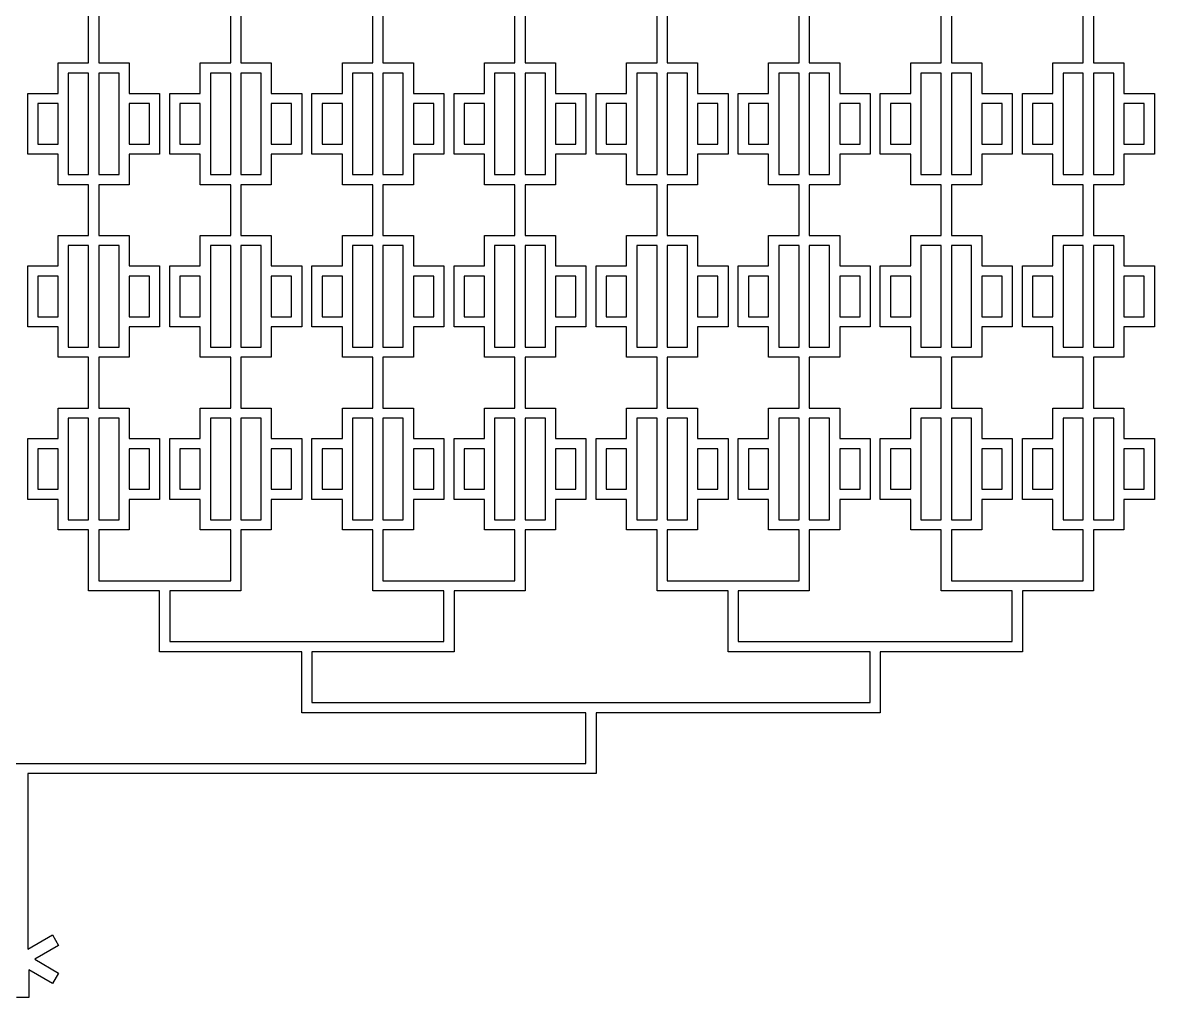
# Model space of a CAD drawing. Extents: x 18762 to 194465, y -118660 to 40000.
# Drawn here: x 29912 to 41062, y 5219 to 14820 of the extents above; entities that cross this region are included whole.
import ezdxf

# ---------------------------------------------------------------- set-up
doc = ezdxf.new("R2010")
doc.units = 13
doc.layers.add('Flow', color=5, linetype='Continuous')

msp = doc.modelspace()

# ---------------------------------------------------------------- linework, layer by layer
at = {"layer": 'Flow'}
for points in [[(24362.498876, 7523.1072), (35462.498876, 7523.1072), (35462.498876, 8023.1072), (32662.498876, 8023.1072), (32662.498876, 8623.1072), (31262.498876, 8623.1072), (31262.498876, 9223.1072), (30562.498876, 9223.1072), (30562.498876, 9573.1072), (30562.498876, 9823.1072), (30262.498876, 9823.1072), (30262.498876, 10123.1072), (29962.498876, 10123.1072), (29962.498876, 10723.1072), (30262.498876, 10723.1072), (30262.498876, 11023.1072), (30562.498876, 11023.1072), (30562.498876, 11273.1072), (30562.498876, 11523.1072), (30262.498876, 11523.1072), (30262.498876, 11823.1072), (29962.498876, 11823.1072), (29962.498876, 12423.1072), (30262.498876, 12423.1072), (30262.498876, 12723.1072), (30562.498876, 12723.1072), (30562.498876, 12973.1072), (30562.498876, 13223.1072), (30262.498876, 13223.1072), (30262.498876, 13523.1072), (29962.498876, 13523.1072), (29962.498876, 14123.1072), (30262.498876, 14123.1072), (30262.498876, 14423.1072), (30562.498876, 14423.1072), (30562.498876, 14673.1072), (30562.498876, 14923.1072)], [(40462.498876, 14923.1072), (40462.498876, 14673.1072), (40462.498876, 14423.1072), (40762.498876, 14423.1072), (40762.498876, 14123.1072), (41062.498876, 14123.1072), (41062.498876, 13523.1072), (40762.498876, 13523.1072), (40762.498876, 13223.1072), (40462.498876, 13223.1072), (40462.498876, 12973.1072), (40462.498876, 12723.1072), (40762.498876, 12723.1072), (40762.498876, 12423.1072), (41062.498876, 12423.1072), (41062.498876, 11823.1072), (40762.498876, 11823.1072), (40762.498876, 11523.1072), (40462.498876, 11523.1072), (40462.498876, 11273.1072), (40462.498876, 11023.1072), (40762.498876, 11023.1072), (40762.498876, 10723.1072), (41062.498876, 10723.1072), (41062.498876, 10123.1072), (40762.498876, 10123.1072), (40762.498876, 9823.1072), (40462.498876, 9823.1072), (40462.498876, 9573.1072), (40462.498876, 9223.1072), (39762.498876, 9223.1072), (39762.498876, 8623.1072), (38362.498876, 8623.1072), (38362.498876, 8023.1072), (35562.498876, 8023.1072), (35562.498876, 7423.1072), (29962.498876, 7423.1072), (29962.498876, 5692.335506), (30207.257279, 5833.646836), (30267.257279, 5729.723787), (30032.497752, 5594.185312), (30267.257279, 5458.646836), (30207.257279, 5354.723787), (29972.497752, 5490.262263), (29972.497752, 5219.185312), (29852.497752, 5219.185312)], [(30662.498876, 14923.1072), (30662.498876, 14673.1072), (30662.498876, 14423.1072), (30962.498876, 14423.1072), (30962.498876, 14123.1072), (31262.498876, 14123.1072), (31262.498876, 13523.1072), (30962.498876, 13523.1072), (30962.498876, 13223.1072), (30662.498876, 13223.1072), (30662.498876, 12973.1072), (30662.498876, 12723.1072), (30962.498876, 12723.1072), (30962.498876, 12423.1072), (31262.498876, 12423.1072), (31262.498876, 11823.1072), (30962.498876, 11823.1072), (30962.498876, 11523.1072), (30662.498876, 11523.1072), (30662.498876, 11273.1072), (30662.498876, 11023.1072), (30962.498876, 11023.1072), (30962.498876, 10723.1072), (31262.498876, 10723.1072), (31262.498876, 10123.1072), (30962.498876, 10123.1072), (30962.498876, 9823.1072), (30662.498876, 9823.1072), (30662.498876, 9573.1072), (30662.498876, 9323.1072), (31962.498876, 9323.1072), (31962.498876, 9573.1072), (31962.498876, 9823.1072), (31662.498876, 9823.1072), (31662.498876, 10123.1072), (31362.498876, 10123.1072), (31362.498876, 10723.1072), (31662.498876, 10723.1072), (31662.498876, 11023.1072), (31962.498876, 11023.1072), (31962.498876, 11273.1072), (31962.498876, 11523.1072), (31662.498876, 11523.1072), (31662.498876, 11823.1072), (31362.498876, 11823.1072), (31362.498876, 12423.1072), (31662.498876, 12423.1072), (31662.498876, 12723.1072), (31962.498876, 12723.1072), (31962.498876, 12973.1072), (31962.498876, 13223.1072), (31662.498876, 13223.1072), (31662.498876, 13523.1072), (31362.498876, 13523.1072), (31362.498876, 14123.1072), (31662.498876, 14123.1072), (31662.498876, 14423.1072), (31962.498876, 14423.1072), (31962.498876, 14673.1072), (31962.498876, 14923.1072)], [(32062.498876, 14923.1072), (32062.498876, 14673.1072), (32062.498876, 14423.1072), (32362.498876, 14423.1072), (32362.498876, 14123.1072), (32662.498876, 14123.1072), (32662.498876, 13523.1072), (32362.498876, 13523.1072), (32362.498876, 13223.1072), (32062.498876, 13223.1072), (32062.498876, 12973.1072), (32062.498876, 12723.1072), (32362.498876, 12723.1072), (32362.498876, 12423.1072), (32662.498876, 12423.1072), (32662.498876, 11823.1072), (32362.498876, 11823.1072), (32362.498876, 11523.1072), (32062.498876, 11523.1072), (32062.498876, 11273.1072), (32062.498876, 11023.1072), (32362.498876, 11023.1072), (32362.498876, 10723.1072), (32662.498876, 10723.1072), (32662.498876, 10123.1072), (32362.498876, 10123.1072), (32362.498876, 9823.1072), (32062.498876, 9823.1072), (32062.498876, 9573.1072), (32062.498876, 9223.1072), (31362.498876, 9223.1072), (31362.498876, 8723.1072), (34062.498876, 8723.1072), (34062.498876, 9223.1072), (33362.498876, 9223.1072), (33362.498876, 9573.1072), (33362.498876, 9823.1072), (33062.498876, 9823.1072), (33062.498876, 10123.1072), (32762.498876, 10123.1072), (32762.498876, 10723.1072), (33062.498876, 10723.1072), (33062.498876, 11023.1072), (33362.498876, 11023.1072), (33362.498876, 11273.1072), (33362.498876, 11523.1072), (33062.498876, 11523.1072), (33062.498876, 11823.1072), (32762.498876, 11823.1072), (32762.498876, 12423.1072), (33062.498876, 12423.1072), (33062.498876, 12723.1072), (33362.498876, 12723.1072), (33362.498876, 12973.1072), (33362.498876, 13223.1072), (33062.498876, 13223.1072), (33062.498876, 13523.1072), (32762.498876, 13523.1072), (32762.498876, 14123.1072), (33062.498876, 14123.1072), (33062.498876, 14423.1072), (33362.498876, 14423.1072), (33362.498876, 14673.1072), (33362.498876, 14923.1072)], [(34862.498876, 14923.1072), (34862.498876, 14673.1072), (34862.498876, 14423.1072), (35162.498876, 14423.1072), (35162.498876, 14123.1072), (35462.498876, 14123.1072), (35462.498876, 13523.1072), (35162.498876, 13523.1072), (35162.498876, 13223.1072), (34862.498876, 13223.1072), (34862.498876, 12973.1072), (34862.498876, 12723.1072), (35162.498876, 12723.1072), (35162.498876, 12423.1072), (35462.498876, 12423.1072), (35462.498876, 11823.1072), (35162.498876, 11823.1072), (35162.498876, 11523.1072), (34862.498876, 11523.1072), (34862.498876, 11273.1072), (34862.498876, 11023.1072), (35162.498876, 11023.1072), (35162.498876, 10723.1072), (35462.498876, 10723.1072), (35462.498876, 10123.1072), (35162.498876, 10123.1072), (35162.498876, 9823.1072), (34862.498876, 9823.1072), (34862.498876, 9573.1072), (34862.498876, 9223.1072), (34162.498876, 9223.1072), (34162.498876, 8623.1072), (32762.498876, 8623.1072), (32762.498876, 8123.1072), (38262.498876, 8123.1072), (38262.498876, 8623.1072), (36862.498876, 8623.1072), (36862.498876, 9223.1072), (36162.498876, 9223.1072), (36162.498876, 9573.1072), (36162.498876, 9823.1072), (35862.498876, 9823.1072), (35862.498876, 10123.1072), (35562.498876, 10123.1072), (35562.498876, 10723.1072), (35862.498876, 10723.1072), (35862.498876, 11023.1072), (36162.498876, 11023.1072), (36162.498876, 11273.1072), (36162.498876, 11523.1072), (35862.498876, 11523.1072), (35862.498876, 11823.1072), (35562.498876, 11823.1072), (35562.498876, 12423.1072), (35862.498876, 12423.1072), (35862.498876, 12723.1072), (36162.498876, 12723.1072), (36162.498876, 12973.1072), (36162.498876, 13223.1072), (35862.498876, 13223.1072), (35862.498876, 13523.1072), (35562.498876, 13523.1072), (35562.498876, 14123.1072), (35862.498876, 14123.1072), (35862.498876, 14423.1072), (36162.498876, 14423.1072), (36162.498876, 14673.1072), (36162.498876, 14923.1072)], [(33462.498876, 14923.1072), (33462.498876, 14673.1072), (33462.498876, 14423.1072), (33762.498876, 14423.1072), (33762.498876, 14123.1072), (34062.498876, 14123.1072), (34062.498876, 13523.1072), (33762.498876, 13523.1072), (33762.498876, 13223.1072), (33462.498876, 13223.1072), (33462.498876, 12973.1072), (33462.498876, 12723.1072), (33762.498876, 12723.1072), (33762.498876, 12423.1072), (34062.498876, 12423.1072), (34062.498876, 11823.1072), (33762.498876, 11823.1072), (33762.498876, 11523.1072), (33462.498876, 11523.1072), (33462.498876, 11273.1072), (33462.498876, 11023.1072), (33762.498876, 11023.1072), (33762.498876, 10723.1072), (34062.498876, 10723.1072), (34062.498876, 10123.1072), (33762.498876, 10123.1072), (33762.498876, 9823.1072), (33462.498876, 9823.1072), (33462.498876, 9573.1072), (33462.498876, 9323.1072), (34762.498876, 9323.1072), (34762.498876, 9573.1072), (34762.498876, 9823.1072), (34462.498876, 9823.1072), (34462.498876, 10123.1072), (34162.498876, 10123.1072), (34162.498876, 10723.1072), (34462.498876, 10723.1072), (34462.498876, 11023.1072), (34762.498876, 11023.1072), (34762.498876, 11273.1072), (34762.498876, 11523.1072), (34462.498876, 11523.1072), (34462.498876, 11823.1072), (34162.498876, 11823.1072), (34162.498876, 12423.1072), (34462.498876, 12423.1072), (34462.498876, 12723.1072), (34762.498876, 12723.1072), (34762.498876, 12973.1072), (34762.498876, 13223.1072), (34462.498876, 13223.1072), (34462.498876, 13523.1072), (34162.498876, 13523.1072), (34162.498876, 14123.1072), (34462.498876, 14123.1072), (34462.498876, 14423.1072), (34762.498876, 14423.1072), (34762.498876, 14673.1072), (34762.498876, 14923.1072)], [(36262.498876, 14923.1072), (36262.498876, 14673.1072), (36262.498876, 14423.1072), (36562.498876, 14423.1072), (36562.498876, 14123.1072), (36862.498876, 14123.1072), (36862.498876, 13523.1072), (36562.498876, 13523.1072), (36562.498876, 13223.1072), (36262.498876, 13223.1072), (36262.498876, 12973.1072), (36262.498876, 12723.1072), (36562.498876, 12723.1072), (36562.498876, 12423.1072), (36862.498876, 12423.1072), (36862.498876, 11823.1072), (36562.498876, 11823.1072), (36562.498876, 11523.1072), (36262.498876, 11523.1072), (36262.498876, 11273.1072), (36262.498876, 11023.1072), (36562.498876, 11023.1072), (36562.498876, 10723.1072), (36862.498876, 10723.1072), (36862.498876, 10123.1072), (36562.498876, 10123.1072), (36562.498876, 9823.1072), (36262.498876, 9823.1072), (36262.498876, 9573.1072), (36262.498876, 9323.1072), (37562.498876, 9323.1072), (37562.498876, 9573.1072), (37562.498876, 9823.1072), (37262.498876, 9823.1072), (37262.498876, 10123.1072), (36962.498876, 10123.1072), (36962.498876, 10723.1072), (37262.498876, 10723.1072), (37262.498876, 11023.1072), (37562.498876, 11023.1072), (37562.498876, 11273.1072), (37562.498876, 11523.1072), (37262.498876, 11523.1072), (37262.498876, 11823.1072), (36962.498876, 11823.1072), (36962.498876, 12423.1072), (37262.498876, 12423.1072), (37262.498876, 12723.1072), (37562.498876, 12723.1072), (37562.498876, 12973.1072), (37562.498876, 13223.1072), (37262.498876, 13223.1072), (37262.498876, 13523.1072), (36962.498876, 13523.1072), (36962.498876, 14123.1072), (37262.498876, 14123.1072), (37262.498876, 14423.1072), (37562.498876, 14423.1072), (37562.498876, 14673.1072), (37562.498876, 14923.1072)], [(37662.498876, 14923.1072), (37662.498876, 14673.1072), (37662.498876, 14423.1072), (37962.498876, 14423.1072), (37962.498876, 14123.1072), (38262.498876, 14123.1072), (38262.498876, 13523.1072), (37962.498876, 13523.1072), (37962.498876, 13223.1072), (37662.498876, 13223.1072), (37662.498876, 12973.1072), (37662.498876, 12723.1072), (37962.498876, 12723.1072), (37962.498876, 12423.1072), (38262.498876, 12423.1072), (38262.498876, 11823.1072), (37962.498876, 11823.1072), (37962.498876, 11523.1072), (37662.498876, 11523.1072), (37662.498876, 11273.1072), (37662.498876, 11023.1072), (37962.498876, 11023.1072), (37962.498876, 10723.1072), (38262.498876, 10723.1072), (38262.498876, 10123.1072), (37962.498876, 10123.1072), (37962.498876, 9823.1072), (37662.498876, 9823.1072), (37662.498876, 9573.1072), (37662.498876, 9223.1072), (36962.498876, 9223.1072), (36962.498876, 8723.1072), (39662.498876, 8723.1072), (39662.498876, 9223.1072), (38962.498876, 9223.1072), (38962.498876, 9573.1072), (38962.498876, 9823.1072), (38662.498876, 9823.1072), (38662.498876, 10123.1072), (38362.498876, 10123.1072), (38362.498876, 10723.1072), (38662.498876, 10723.1072), (38662.498876, 11023.1072), (38962.498876, 11023.1072), (38962.498876, 11273.1072), (38962.498876, 11523.1072), (38662.498876, 11523.1072), (38662.498876, 11823.1072), (38362.498876, 11823.1072), (38362.498876, 12423.1072), (38662.498876, 12423.1072), (38662.498876, 12723.1072), (38962.498876, 12723.1072), (38962.498876, 12973.1072), (38962.498876, 13223.1072), (38662.498876, 13223.1072), (38662.498876, 13523.1072), (38362.498876, 13523.1072), (38362.498876, 14123.1072), (38662.498876, 14123.1072), (38662.498876, 14423.1072), (38962.498876, 14423.1072), (38962.498876, 14673.1072), (38962.498876, 14923.1072)], [(39062.498876, 14923.1072), (39062.498876, 14673.1072), (39062.498876, 14423.1072), (39362.498876, 14423.1072), (39362.498876, 14123.1072), (39662.498876, 14123.1072), (39662.498876, 13523.1072), (39362.498876, 13523.1072), (39362.498876, 13223.1072), (39062.498876, 13223.1072), (39062.498876, 12973.1072), (39062.498876, 12723.1072), (39362.498876, 12723.1072), (39362.498876, 12423.1072), (39662.498876, 12423.1072), (39662.498876, 11823.1072), (39362.498876, 11823.1072), (39362.498876, 11523.1072), (39062.498876, 11523.1072), (39062.498876, 11273.1072), (39062.498876, 11023.1072), (39362.498876, 11023.1072), (39362.498876, 10723.1072), (39662.498876, 10723.1072), (39662.498876, 10123.1072), (39362.498876, 10123.1072), (39362.498876, 9823.1072), (39062.498876, 9823.1072), (39062.498876, 9573.1072), (39062.498876, 9323.1072), (40362.498876, 9323.1072), (40362.498876, 9573.1072), (40362.498876, 9823.1072), (40062.498876, 9823.1072), (40062.498876, 10123.1072), (39762.498876, 10123.1072), (39762.498876, 10723.1072), (40062.498876, 10723.1072), (40062.498876, 11023.1072), (40362.498876, 11023.1072), (40362.498876, 11273.1072), (40362.498876, 11523.1072), (40062.498876, 11523.1072), (40062.498876, 11823.1072), (39762.498876, 11823.1072), (39762.498876, 12423.1072), (40062.498876, 12423.1072), (40062.498876, 12723.1072), (40362.498876, 12723.1072), (40362.498876, 12973.1072), (40362.498876, 13223.1072), (40062.498876, 13223.1072), (40062.498876, 13523.1072), (39762.498876, 13523.1072), (39762.498876, 14123.1072), (40062.498876, 14123.1072), (40062.498876, 14423.1072), (40362.498876, 14423.1072), (40362.498876, 14673.1072), (40362.498876, 14923.1072)]]:
    msp.add_lwpolyline(points, dxfattribs=at)
for points in [[(30562.498876, 13323.1072), (30562.498876, 14323.1072), (30362.498876, 14323.1072), (30362.498876, 13323.1072)], [(30862.498876, 14323.1072), (30662.498876, 14323.1072), (30662.498876, 13323.1072), (30862.498876, 13323.1072)], [(31962.498876, 13323.1072), (31962.498876, 14323.1072), (31762.498876, 14323.1072), (31762.498876, 13323.1072)], [(32262.498876, 14323.1072), (32062.498876, 14323.1072), (32062.498876, 13323.1072), (32262.498876, 13323.1072)], [(33362.498876, 13323.1072), (33362.498876, 14323.1072), (33162.498876, 14323.1072), (33162.498876, 13323.1072)], [(33662.498876, 14323.1072), (33462.498876, 14323.1072), (33462.498876, 13323.1072), (33662.498876, 13323.1072)], [(34762.498876, 13323.1072), (34762.498876, 14323.1072), (34562.498876, 14323.1072), (34562.498876, 13323.1072)], [(35062.498876, 14323.1072), (34862.498876, 14323.1072), (34862.498876, 13323.1072), (35062.498876, 13323.1072)], [(36162.498876, 13323.1072), (36162.498876, 14323.1072), (35962.498876, 14323.1072), (35962.498876, 13323.1072)], [(36462.498876, 14323.1072), (36262.498876, 14323.1072), (36262.498876, 13323.1072), (36462.498876, 13323.1072)], [(37562.498876, 13323.1072), (37562.498876, 14323.1072), (37362.498876, 14323.1072), (37362.498876, 13323.1072)], [(37862.498876, 14323.1072), (37662.498876, 14323.1072), (37662.498876, 13323.1072), (37862.498876, 13323.1072)], [(38962.498876, 13323.1072), (38962.498876, 14323.1072), (38762.498876, 14323.1072), (38762.498876, 13323.1072)], [(39262.498876, 14323.1072), (39062.498876, 14323.1072), (39062.498876, 13323.1072), (39262.498876, 13323.1072)], [(40362.498876, 13323.1072), (40362.498876, 14323.1072), (40162.498876, 14323.1072), (40162.498876, 13323.1072)], [(40662.498876, 14323.1072), (40462.498876, 14323.1072), (40462.498876, 13323.1072), (40662.498876, 13323.1072)], [(30262.498876, 13623.1072), (30262.498876, 14023.1072), (30062.498876, 14023.1072), (30062.498876, 13623.1072)], [(31162.498876, 14023.1072), (30962.498876, 14023.1072), (30962.498876, 13623.1072), (31162.498876, 13623.1072)], [(31662.498876, 13623.1072), (31662.498876, 14023.1072), (31462.498876, 14023.1072), (31462.498876, 13623.1072)], [(32562.498876, 14023.1072), (32362.498876, 14023.1072), (32362.498876, 13623.1072), (32562.498876, 13623.1072)], [(33062.498876, 13623.1072), (33062.498876, 14023.1072), (32862.498876, 14023.1072), (32862.498876, 13623.1072)], [(33962.498876, 14023.1072), (33762.498876, 14023.1072), (33762.498876, 13623.1072), (33962.498876, 13623.1072)], [(34462.498876, 13623.1072), (34462.498876, 14023.1072), (34262.498876, 14023.1072), (34262.498876, 13623.1072)], [(35362.498876, 14023.1072), (35162.498876, 14023.1072), (35162.498876, 13623.1072), (35362.498876, 13623.1072)], [(35862.498876, 13623.1072), (35862.498876, 14023.1072), (35662.498876, 14023.1072), (35662.498876, 13623.1072)], [(36762.498876, 14023.1072), (36562.498876, 14023.1072), (36562.498876, 13623.1072), (36762.498876, 13623.1072)], [(37262.498876, 13623.1072), (37262.498876, 14023.1072), (37062.498876, 14023.1072), (37062.498876, 13623.1072)], [(38162.498876, 14023.1072), (37962.498876, 14023.1072), (37962.498876, 13623.1072), (38162.498876, 13623.1072)], [(38662.498876, 13623.1072), (38662.498876, 14023.1072), (38462.498876, 14023.1072), (38462.498876, 13623.1072)], [(39562.498876, 14023.1072), (39362.498876, 14023.1072), (39362.498876, 13623.1072), (39562.498876, 13623.1072)], [(40062.498876, 13623.1072), (40062.498876, 14023.1072), (39862.498876, 14023.1072), (39862.498876, 13623.1072)], [(40962.498876, 14023.1072), (40762.498876, 14023.1072), (40762.498876, 13623.1072), (40962.498876, 13623.1072)], [(30562.498876, 11623.1072), (30562.498876, 12623.1072), (30362.498876, 12623.1072), (30362.498876, 11623.1072)], [(30862.498876, 12623.1072), (30662.498876, 12623.1072), (30662.498876, 11623.1072), (30862.498876, 11623.1072)], [(31962.498876, 11623.1072), (31962.498876, 12623.1072), (31762.498876, 12623.1072), (31762.498876, 11623.1072)], [(32262.498876, 12623.1072), (32062.498876, 12623.1072), (32062.498876, 11623.1072), (32262.498876, 11623.1072)], [(33362.498876, 11623.1072), (33362.498876, 12623.1072), (33162.498876, 12623.1072), (33162.498876, 11623.1072)], [(33662.498876, 12623.1072), (33462.498876, 12623.1072), (33462.498876, 11623.1072), (33662.498876, 11623.1072)], [(34762.498876, 11623.1072), (34762.498876, 12623.1072), (34562.498876, 12623.1072), (34562.498876, 11623.1072)], [(35062.498876, 12623.1072), (34862.498876, 12623.1072), (34862.498876, 11623.1072), (35062.498876, 11623.1072)], [(36162.498876, 11623.1072), (36162.498876, 12623.1072), (35962.498876, 12623.1072), (35962.498876, 11623.1072)], [(36462.498876, 12623.1072), (36262.498876, 12623.1072), (36262.498876, 11623.1072), (36462.498876, 11623.1072)], [(37562.498876, 11623.1072), (37562.498876, 12623.1072), (37362.498876, 12623.1072), (37362.498876, 11623.1072)], [(37862.498876, 12623.1072), (37662.498876, 12623.1072), (37662.498876, 11623.1072), (37862.498876, 11623.1072)], [(38962.498876, 11623.1072), (38962.498876, 12623.1072), (38762.498876, 12623.1072), (38762.498876, 11623.1072)], [(39262.498876, 12623.1072), (39062.498876, 12623.1072), (39062.498876, 11623.1072), (39262.498876, 11623.1072)], [(40362.498876, 11623.1072), (40362.498876, 12623.1072), (40162.498876, 12623.1072), (40162.498876, 11623.1072)], [(40662.498876, 12623.1072), (40462.498876, 12623.1072), (40462.498876, 11623.1072), (40662.498876, 11623.1072)], [(30262.498876, 11923.1072), (30262.498876, 12323.1072), (30062.498876, 12323.1072), (30062.498876, 11923.1072)], [(31162.498876, 12323.1072), (30962.498876, 12323.1072), (30962.498876, 11923.1072), (31162.498876, 11923.1072)], [(31662.498876, 11923.1072), (31662.498876, 12323.1072), (31462.498876, 12323.1072), (31462.498876, 11923.1072)], [(32562.498876, 12323.1072), (32362.498876, 12323.1072), (32362.498876, 11923.1072), (32562.498876, 11923.1072)], [(33062.498876, 11923.1072), (33062.498876, 12323.1072), (32862.498876, 12323.1072), (32862.498876, 11923.1072)], [(33962.498876, 12323.1072), (33762.498876, 12323.1072), (33762.498876, 11923.1072), (33962.498876, 11923.1072)], [(34462.498876, 11923.1072), (34462.498876, 12323.1072), (34262.498876, 12323.1072), (34262.498876, 11923.1072)], [(35362.498876, 12323.1072), (35162.498876, 12323.1072), (35162.498876, 11923.1072), (35362.498876, 11923.1072)], [(35862.498876, 11923.1072), (35862.498876, 12323.1072), (35662.498876, 12323.1072), (35662.498876, 11923.1072)], [(36762.498876, 12323.1072), (36562.498876, 12323.1072), (36562.498876, 11923.1072), (36762.498876, 11923.1072)], [(37262.498876, 11923.1072), (37262.498876, 12323.1072), (37062.498876, 12323.1072), (37062.498876, 11923.1072)], [(38162.498876, 12323.1072), (37962.498876, 12323.1072), (37962.498876, 11923.1072), (38162.498876, 11923.1072)], [(38662.498876, 11923.1072), (38662.498876, 12323.1072), (38462.498876, 12323.1072), (38462.498876, 11923.1072)], [(39562.498876, 12323.1072), (39362.498876, 12323.1072), (39362.498876, 11923.1072), (39562.498876, 11923.1072)], [(40062.498876, 11923.1072), (40062.498876, 12323.1072), (39862.498876, 12323.1072), (39862.498876, 11923.1072)], [(40962.498876, 12323.1072), (40762.498876, 12323.1072), (40762.498876, 11923.1072), (40962.498876, 11923.1072)], [(30562.498876, 9923.1072), (30562.498876, 10923.1072), (30362.498876, 10923.1072), (30362.498876, 9923.1072)], [(30862.498876, 10923.1072), (30662.498876, 10923.1072), (30662.498876, 9923.1072), (30862.498876, 9923.1072)], [(31962.498876, 9923.1072), (31962.498876, 10923.1072), (31762.498876, 10923.1072), (31762.498876, 9923.1072)], [(32262.498876, 10923.1072), (32062.498876, 10923.1072), (32062.498876, 9923.1072), (32262.498876, 9923.1072)], [(33362.498876, 9923.1072), (33362.498876, 10923.1072), (33162.498876, 10923.1072), (33162.498876, 9923.1072)], [(33662.498876, 10923.1072), (33462.498876, 10923.1072), (33462.498876, 9923.1072), (33662.498876, 9923.1072)], [(34762.498876, 9923.1072), (34762.498876, 10923.1072), (34562.498876, 10923.1072), (34562.498876, 9923.1072)], [(35062.498876, 10923.1072), (34862.498876, 10923.1072), (34862.498876, 9923.1072), (35062.498876, 9923.1072)], [(36162.498876, 9923.1072), (36162.498876, 10923.1072), (35962.498876, 10923.1072), (35962.498876, 9923.1072)], [(36462.498876, 10923.1072), (36262.498876, 10923.1072), (36262.498876, 9923.1072), (36462.498876, 9923.1072)], [(37562.498876, 9923.1072), (37562.498876, 10923.1072), (37362.498876, 10923.1072), (37362.498876, 9923.1072)], [(37862.498876, 10923.1072), (37662.498876, 10923.1072), (37662.498876, 9923.1072), (37862.498876, 9923.1072)], [(38962.498876, 9923.1072), (38962.498876, 10923.1072), (38762.498876, 10923.1072), (38762.498876, 9923.1072)], [(39262.498876, 10923.1072), (39062.498876, 10923.1072), (39062.498876, 9923.1072), (39262.498876, 9923.1072)], [(40362.498876, 9923.1072), (40362.498876, 10923.1072), (40162.498876, 10923.1072), (40162.498876, 9923.1072)], [(40662.498876, 10923.1072), (40462.498876, 10923.1072), (40462.498876, 9923.1072), (40662.498876, 9923.1072)], [(30262.498876, 10223.1072), (30262.498876, 10623.1072), (30062.498876, 10623.1072), (30062.498876, 10223.1072)], [(31162.498876, 10623.1072), (30962.498876, 10623.1072), (30962.498876, 10223.1072), (31162.498876, 10223.1072)], [(31662.498876, 10223.1072), (31662.498876, 10623.1072), (31462.498876, 10623.1072), (31462.498876, 10223.1072)], [(32562.498876, 10623.1072), (32362.498876, 10623.1072), (32362.498876, 10223.1072), (32562.498876, 10223.1072)], [(33062.498876, 10223.1072), (33062.498876, 10623.1072), (32862.498876, 10623.1072), (32862.498876, 10223.1072)], [(33962.498876, 10623.1072), (33762.498876, 10623.1072), (33762.498876, 10223.1072), (33962.498876, 10223.1072)], [(34462.498876, 10223.1072), (34462.498876, 10623.1072), (34262.498876, 10623.1072), (34262.498876, 10223.1072)], [(35362.498876, 10623.1072), (35162.498876, 10623.1072), (35162.498876, 10223.1072), (35362.498876, 10223.1072)], [(35862.498876, 10223.1072), (35862.498876, 10623.1072), (35662.498876, 10623.1072), (35662.498876, 10223.1072)], [(36762.498876, 10623.1072), (36562.498876, 10623.1072), (36562.498876, 10223.1072), (36762.498876, 10223.1072)], [(37262.498876, 10223.1072), (37262.498876, 10623.1072), (37062.498876, 10623.1072), (37062.498876, 10223.1072)], [(38162.498876, 10623.1072), (37962.498876, 10623.1072), (37962.498876, 10223.1072), (38162.498876, 10223.1072)], [(38662.498876, 10223.1072), (38662.498876, 10623.1072), (38462.498876, 10623.1072), (38462.498876, 10223.1072)], [(39562.498876, 10623.1072), (39362.498876, 10623.1072), (39362.498876, 10223.1072), (39562.498876, 10223.1072)], [(40062.498876, 10223.1072), (40062.498876, 10623.1072), (39862.498876, 10623.1072), (39862.498876, 10223.1072)], [(40962.498876, 10623.1072), (40762.498876, 10623.1072), (40762.498876, 10223.1072), (40962.498876, 10223.1072)]]:
    msp.add_lwpolyline(points, close=True, dxfattribs=at)

doc.saveas('drawing.dxf')
